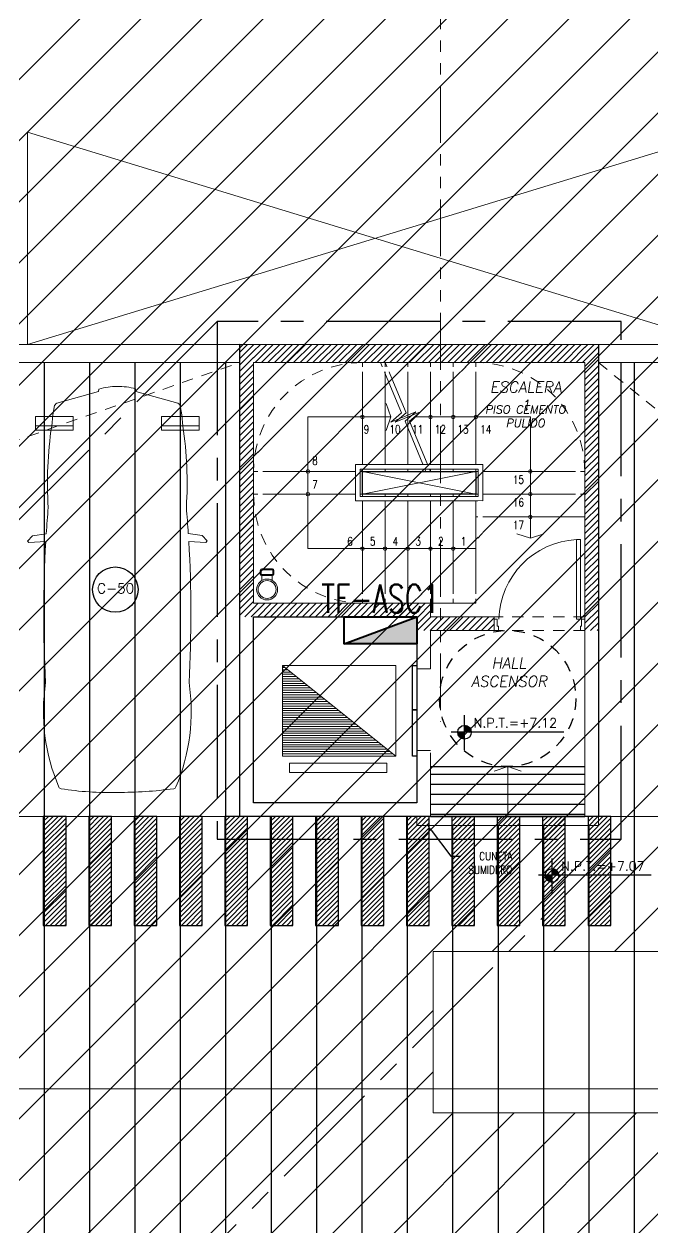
# Model space of a CAD drawing. Header units: millimetres. Extents: x 226317 to 226469, y 8188100 to 8188260.
# Drawn here: x 226437.62 to 226444.54, y 8188118.38 to 8188131.64 of the extents above; entities that cross this region are included whole.
import ezdxf
from ezdxf import colors
from ezdxf.entities.mleader import LeaderData, LeaderLine
from ezdxf.enums import TextEntityAlignment as Align
from ezdxf.math import Vec2, Vec3

# ---------------------------------------------------------------- set-up
doc = ezdxf.new("R2010")
doc.units = ezdxf.units.MM
doc.set_wipeout_variables(frame=1)
for name, pattern in [('CENTER', [2, 1.25, -0.25, 0.25, -0.25]), ('HIDDEN2', [0.1875, 0.125, -0.0625]), ('PHANTOM', [2.5, 1.25, -0.25, 0.25, -0.25, 0.25, -0.25]), ('PHANTOM2', [1.25, 0.625, -0.125, 0.125, -0.125, 0.125, -0.125])]:
    doc.linetypes.add(name, pattern=pattern)
for name, color, linetype in [('A-BARANDAS', 8, 'Continuous'), ('A-COTAS INT', 8, 'Continuous'), ('A-EJES', 8, 'PHANTOM'), ('A-EQUIPAMIENTO', 8, 'Continuous'), ('A-HATCH', 8, 'Continuous'), ('A-LINEAS', 8, 'Continuous'), ('A-MOBILIARIO', 8, 'Continuous'), ('A-MURO BAJO', 8, 'Continuous'), ('A-NIVELES-NPT', 8, 'Continuous'), ('A-NUMERO ESTAC', 8, 'Continuous'), ('A-PROYECCIONES', 8, 'HIDDEN2'), ('A-PUERTAS', 8, 'Continuous'), ('A-TEXTO-ACABADO PISO', 8, 'Continuous'), ('A-TEXTO-AMBIENTES', 8, 'Continuous'), ('A-TEXTO-INDICACIONES', 8, 'Continuous'), ('A_50_CortesElev', 8, 'CENTER'), ('CIRCULACION PEATONAL', 8, 'Continuous'), ('DLP_MURO BAJO', 8, 'Continuous'), ('MURO CF 120', 8, 'Continuous')]:
    doc.layers.add(name, color=color, linetype=linetype)
doc.layers.add('A-ETAPAS', color=8, linetype='Continuous', lineweight=35, plot=False)
for name, color, linetype, lineweight in [('A-MUROS', 8, 'Continuous', 30), ('MQ.TABLERO', 86, 'Continuous', 40), ('MQ.TEXTO GENERAL', 8, 'Continuous', 40)]:
    doc.layers.add(name, color=color, linetype=linetype, lineweight=lineweight)
doc.layers.add('A-ÁREA COMÚN', color=8, linetype='Continuous', plot=False)
doc.styles.add('MQTEXTO', font='romans.shx')
doc.styles.add('R80', font='romans.shx', dxfattribs={"width": 0.8, "oblique": 15, "height": 0.1})
doc.styles.add('ROMANS', font='ROMANS.shx', dxfattribs={"oblique": 10})
doc.styles.add('TXT_COTAS', font='romans.shx', dxfattribs={"width": 0.8})
pattern_1 = [(45, (-226438.3486310827, -8188243.061885514), (-0.03535533905932738, 0.03535533905932738), [])]
pattern_2 = [(0, (0, 0), (0, 6.985), [5.08, -1.905]), (90, (0, 0), (-6.985, 4.277078946022131e-16), [5.08, -1.905])]

# ---------------------------------------------------------------- blocks, each defined once
blk = doc.blocks.new('MCF')
at = {"layer": 'MURO CF 120', "lineweight": 0}
h = blk.add_hatch(dxfattribs=at)
h.set_pattern_fill('_USER', color=8, scale=0.05, angle=45, style=0, pattern_type=0)
h.set_pattern_definition(pattern_1)
h.paths.add_polyline_path([(4.285539034754038e-06, -77.95003601908684), (-0.1500014954362996, -77.95003601815552), (-0.1500014954362996, -74.95004799123853), (4.285539034754038e-06, -74.95004799216986)])
h = blk.add_hatch(dxfattribs=at)
h.set_pattern_fill('_USER', color=8, scale=0.05, angle=45, style=0, pattern_type=0)
h.set_pattern_definition(pattern_1)
h.paths.add_polyline_path([(8.8853994384408e-08, -74.95004102028906), (3.649991068756208, -74.95004798937589), (3.649991068756208, -75.15004835184664), (9.065843187272549e-08, -75.15004148241132)])
h = blk.add_hatch(dxfattribs=at)
h.set_pattern_fill('_USER', color=8, scale=0.05, angle=45, style=0, pattern_type=0)
h.set_pattern_definition(pattern_1)
h.paths.add_polyline_path([(3.649995913205203, -78.10010559856892), (3.800001452502329, -78.10010568331927), (3.800001452502329, -74.95004796329886), (3.649995913205203, -74.9500478785485)])
h = blk.add_hatch(dxfattribs=at)
h.set_pattern_fill('_USER', color=8, scale=0.05, angle=45, style=0, pattern_type=0)
h.set_pattern_definition(pattern_1)
h.paths.add_polyline_path([(4.258326953276992e-06, -77.80004148278385), (1.949984237900935, -77.80005772039294), (1.950000679527875, -77.9501473158598), (-8.965434972196817e-06, -77.95003601815552)])
h = blk.add_hatch(dxfattribs=at)
h.set_pattern_fill('_USER', color=8, scale=0.05, angle=45, style=0, pattern_type=0)
h.set_pattern_definition(pattern_1)
h.paths.add_polyline_path([(2.649991011945531, -77.95009840093553), (1.799991030566161, -77.95008623600006), (1.799991030566161, -78.10004831571132), (2.649991011945531, -78.10006048064679)])
blk = doc.blocks.new('EJES 1P')
at = {"layer": 'A-EJES', "color": 8, "linetype": 'PHANTOM2', "lineweight": 0}
blk.add_lwpolyline([(95.13433610188076, 5.345405283384025), (95.13433504031855, -4.158028029836714)], dxfattribs=at)
blk = doc.blocks.new('EJE')
at = {"linetype": 'Continuous'}
blk.add_circle((-4.656613e-10, -3.7252903e-09), 0.5, dxfattribs=at)
at = {"layer": 'A-TEXTO-INDICACIONES', "style": 'ROMANS'}
blk.add_attdef('EJE', text='', height=0.22, rotation=1.067217058e-07, dxfattribs=at).set_placement((0.0068061400004788, 0.02766973558132052), align=Align.MIDDLE_CENTER)
blk = doc.blocks.new('numeración')
at = {"layer": 'A-NUMERO ESTAC', "color": 8, "lineweight": 0, "xscale": 0.5, "yscale": 0.5, "zscale": 0.5}
blk.add_blockref('EJE', (-26.45762033291976, -87.2014532610774, -7.193429352441894e-06), dxfattribs=at).add_auto_attribs({'EJE': 'C-50'})
blk = doc.blocks.new('A$C5E423DB2')
at = {"layer": 'A-PUERTAS', "color": 8, "lineweight": 0}
for p, q in [((0.0380998527398333, 0.0999998934566975), (0.0380998511100188, 0.7999998889863491)), ((0.0380998511100188, 0.7999998889863491), (0.0730998511426151, 0.7999998852610588)), ((0.0730998511426151, 0.7999998852610588), (0.0730998527724296, 0.0999998934566975)), ((0.0380998527398333, 0.0999998934566975), (0.0730998527724296, 0.0999998934566975))]:
    blk.add_line(p, q, dxfattribs=at)
at = {"layer": 'A-PUERTAS', "color": 8, "linetype": 'Continuous', "lineweight": 0}
for p, q in [((-1.472653821e-07, -1.11758709e-07), (-1.472653821e-07, 0.0999998897314072)), ((-1.472653821e-07, 0.0999998897314072), (0.0280998527305201, 0.0999998934566975)), ((0.0280998527305201, 0.0380998887121678), (0.0280998527305201, 0.0999998934566975)), ((0.0380998527398333, 0.0380998887121678), (0.0280998527305201, 0.0380998887121678)), ((0.0380998527398333, -1.11758709e-07), (0.0380998527398333, 0.0380998887121678)), ((0.7618998530087993, -1.11758709e-07), (0.7618998530087993, 0.0380998887121678)), ((0.7618998530087993, 0.0380998887121678), (0.7718998530181125, 0.0380998887121678)), ((0.7999998530140147, 0.0999998897314072), (0.7718998530181125, 0.0999998934566975)), ((0.7718998530181125, 0.0380998887121678), (0.7718998530181125, 0.0999998934566975)), ((0.7999998528975995, -1.11758709e-07), (0.7999998528975995, 0.0999998897314072)), ((-1.472653821e-07, -1.11758709e-07), (0.0380998527398333, -1.11758709e-07)), ((0.7999998530140147, -1.11758709e-07), (0.7618998530087993, -1.11758709e-07))]:
    blk.add_line(p, q, dxfattribs=at)
blk.add_arc((0.0365533265285194, 0.0793452113866806), 0.7215807719765989, 1.640270668491661, 87.09684895294437, dxfattribs=at)
blk = doc.blocks.new('ASCENSOR_01')
at = {"lineweight": 0}
h = blk.add_hatch(dxfattribs=at)
h.set_pattern_fill('_U', color=8, scale=0.025, angle=450.000000097007, style=0, pattern_type=0)
h.set_pattern_definition([(90.00000009700705, (1.212411015381803, -1.471489668e-07), (-0.025, -4.23273e-11), [])])
h.paths.add_polyline_path([(1.10621169477753, 1.275000181271637), (0.1062078738146853, 0.02500373723696226), (1.106207881924781, 0.02500035932226053)])
at = {"color": 8, "lineweight": 0}
blk.add_line((1.10621169477753, 1.275000181271637, -0.0697055496954468), (0.1062078738141421, 0.02500355942489862, -0.0348527748477234), dxfattribs=at)
for points in [[(0.1062078738141421, 0.02500355942489862), (0.1062116924549816, 1.275003556159657), (1.10621169477753, 1.275000181271637), (1.106207871480077, 0.02500017801807486)], [(1.184226966016635, 0.1030777774238625), (1.184230232528707, 1.174614068343246), (1.284540124154945, 1.174613760075474), (1.284536852054938, 0.1030774747440257)]]:
    blk.add_lwpolyline(points, close=True, dxfattribs=at)
blk = doc.blocks.new('*U88')
at = {"color": 8, "lineweight": 0}
for p, q in [((587.0592686016532, -119.1568974256526), (587.0592686016532, -119.2302335689604)), ((587.2192686016532, -119.1568974256526), (587.2192686016532, -119.2302335689604))]:
    blk.add_line(p, q, dxfattribs=at)
for points in [[(587.2454964834011, -119.2542335689604), (587.2454964834011, -119.3129994779129, -0.4142135623730174), (587.2214964834011, -119.3369994779128), (587.0570407199053, -119.3369994779128, -0.4142135623730174), (587.0330407199053, -119.3129994779129), (587.0330407199053, -119.2542335689604, -0.4142135623730174), (587.0570407199053, -119.2302335689604), (587.2214964834011, -119.2302335689604, -0.4142135623730174)], [(587.229496483401, -119.2542335689604), (587.229496483401, -119.3129994779129, -0.414213562373095), (587.2214964834011, -119.3209994779128), (587.0570407199053, -119.3209994779128, -0.414213562373095), (587.0490407199053, -119.3129994779129), (587.0490407199053, -119.2542335689604, -0.414213562373095), (587.0570407199053, -119.2462335689603), (587.2214964834011, -119.2462335689603, -0.414213562373095)]]:
    blk.add_lwpolyline(points, format="xyb", close=True, dxfattribs=at)
for radius in [0.1640776609479181, 0.140077660947918]:
    blk.add_circle((587.1392686016532, -119.0136442273562), radius, dxfattribs=at)
blk = doc.blocks.new('*U24')
at = {"layer": 'CIRCULACION PEATONAL'}
h = blk.add_hatch(dxfattribs=at)
h.set_pattern_fill('ANSI31', color=256, scale=0.3)
h.set_pattern_definition([(45, (-1.24963215764578, 0), (-0.02651650429449553, 0.02651650429449553), [])])
h.paths.add_polyline_path([(-0.9526332741646426, 0.2275326177477837), (-1.202633274106435, 0.2275326177477837), (-1.202633274106435, -0.9724673796445131), (-0.9526332741646426, -0.9724673796445131)])
h = blk.add_hatch(dxfattribs=at)
h.set_pattern_fill('ANSI31', color=256, scale=0.3)
h.set_pattern_definition([(45, (-0.7496321576457801, 0), (-0.02651650429449553, 0.02651650429449553), [])])
h.paths.add_polyline_path([(-0.4526332741646426, 0.2275326177477837), (-0.702633274106435, 0.2275326177477837), (-0.702633274106435, -0.9724673796445131), (-0.4526332741646426, -0.9724673796445131)])
h = blk.add_hatch(dxfattribs=at)
h.set_pattern_fill('ANSI31', color=256, scale=0.3)
h.set_pattern_definition([(45, (-0.2496321576457801, 0), (-0.02651650429449553, 0.02651650429449553), [])])
h.paths.add_polyline_path([(0.04736672583535739, 0.2275326177477837), (-0.2026332741064349, 0.2275326177477837), (-0.2026332741064349, -0.9724673796445131), (0.04736672583535739, -0.9724673796445131)])
h = blk.add_hatch(dxfattribs=at)
h.set_pattern_fill('ANSI31', color=256, scale=0.3)
h.set_pattern_definition([(45, (0.2503678423542199, 0), (-0.02651650429449553, 0.02651650429449553), [])])
h.paths.add_polyline_path([(0.5473667258353574, 0.2275326177477837), (0.2973667258935651, 0.2275326177477837), (0.2973667258935651, -0.9724673796445131), (0.5473667258353574, -0.9724673796445131)])
h = blk.add_hatch(dxfattribs=at)
h.set_pattern_fill('ANSI31', color=256, scale=0.3)
h.set_pattern_definition([(45, (0.7503678423542199, 0), (-0.02651650429449553, 0.02651650429449553), [])])
h.paths.add_polyline_path([(1.047366725835357, 0.2275326177477837), (0.797366725893565, 0.2275326177477837), (0.797366725893565, -0.9724673796445131), (1.047366725835357, -0.9724673796445131)])
h = blk.add_hatch(dxfattribs=at)
h.set_pattern_fill('ANSI31', color=256, scale=0.3)
h.set_pattern_definition([(45, (1.25036784235422, 0), (-0.02651650429449553, 0.02651650429449553), [])])
h.paths.add_polyline_path([(1.547366725835357, 0.2275326177477837), (1.297366725893565, 0.2275326177477837), (1.297366725893565, -0.9724673796445131), (1.547366725835357, -0.9724673796445131)])
h = blk.add_hatch(dxfattribs=at)
h.set_pattern_fill('ANSI31', color=256, scale=0.3)
h.set_pattern_definition([(45, (1.75036784235422, 0), (-0.02651650429449553, 0.02651650429449553), [])])
h.paths.add_polyline_path([(2.047366725835357, 0.2275326177477837), (1.797366725893565, 0.2275326177477837), (1.797366725893565, -0.9724673796445131), (2.047366725835357, -0.9724673796445131)])
h = blk.add_hatch(dxfattribs=at)
h.set_pattern_fill('ANSI31', color=256, scale=0.3)
h.set_pattern_definition([(45, (2.25036784235422, 0), (-0.02651650429449553, 0.02651650429449553), [])])
h.paths.add_polyline_path([(2.547366725835357, 0.2275326177477837), (2.297366725893565, 0.2275326177477837), (2.297366725893565, -0.9724673796445131), (2.547366725835357, -0.9724673796445131)])
h = blk.add_hatch(dxfattribs=at)
h.set_pattern_fill('ANSI31', color=256, scale=0.3)
h.set_pattern_definition([(45, (2.75036784235422, 0), (-0.02651650429449553, 0.02651650429449553), [])])
h.paths.add_polyline_path([(3.047366725835357, 0.2275326177477837), (2.797366725893565, 0.2275326177477837), (2.797366725893565, -0.9724673796445131), (3.047366725835357, -0.9724673796445131)])
h = blk.add_hatch(dxfattribs=at)
h.set_pattern_fill('ANSI31', color=256, scale=0.3)
h.set_pattern_definition([(45, (3.25036784235422, 0), (-0.02651650429449553, 0.02651650429449553), [])])
h.paths.add_polyline_path([(3.547366725835357, 0.2275326177477837), (3.297366725893565, 0.2275326177477837), (3.297366725893565, -0.9724673796445131), (3.547366725835357, -0.9724673796445131)])
h = blk.add_hatch(dxfattribs=at)
h.set_pattern_fill('ANSI31', color=256, scale=0.3)
h.set_pattern_definition([(45, (3.75036784235422, 0), (-0.02651650429449553, 0.02651650429449553), [])])
h.paths.add_polyline_path([(4.047366725835357, 0.2275326177477837), (3.797366725893565, 0.2275326177477837), (3.797366725893565, -0.9724673796445131), (4.047366725835357, -0.9724673796445131)])
h = blk.add_hatch(dxfattribs=at)
h.set_pattern_fill('ANSI31', color=256, scale=0.3)
h.set_pattern_definition([(45, (4.25036784235422, 0), (-0.02651650429449553, 0.02651650429449553), [])])
h.paths.add_polyline_path([(4.547366725835357, 0.2275326177477837), (4.297366725893565, 0.2275326177477837), (4.297366725893565, -0.9724673796445131), (4.547366725835357, -0.9724673796445131)])
h = blk.add_hatch(dxfattribs=at)
h.set_pattern_fill('ANSI31', color=256, scale=0.3)
h.set_pattern_definition([(45, (4.75036784235422, 0), (-0.02651650429449553, 0.02651650429449553), [])])
h.paths.add_polyline_path([(5.047366725835357, 0.2275326177477837), (4.797366725893565, 0.2275326177477837), (4.797366725893565, -0.9724673796445131), (5.047366725835357, -0.9724673796445131)])
for points in [[(-1.202633274106435, -0.9724673796445131), (-0.9526332741646426, -0.9724673796445131), (-0.9526332741646426, 0.2275326177477837), (-1.202633274106435, 0.2275326177477837)], [(-0.702633274106435, -0.9724673796445131), (-0.4526332741646426, -0.9724673796445131), (-0.4526332741646426, 0.2275326177477837), (-0.702633274106435, 0.2275326177477837)], [(-0.2026332741064349, -0.9724673796445131), (0.04736672583535739, -0.9724673796445131), (0.04736672583535739, 0.2275326177477837), (-0.2026332741064349, 0.2275326177477837)], [(0.2973667258935651, -0.9724673796445131), (0.5473667258353574, -0.9724673796445131), (0.5473667258353574, 0.2275326177477837), (0.2973667258935651, 0.2275326177477837)], [(0.797366725893565, -0.9724673796445131), (1.047366725835357, -0.9724673796445131), (1.047366725835357, 0.2275326177477837), (0.797366725893565, 0.2275326177477837)], [(1.297366725893565, -0.9724673796445131), (1.547366725835357, -0.9724673796445131), (1.547366725835357, 0.2275326177477837), (1.297366725893565, 0.2275326177477837)], [(1.797366725893565, -0.9724673796445131), (2.047366725835357, -0.9724673796445131), (2.047366725835357, 0.2275326177477837), (1.797366725893565, 0.2275326177477837)], [(2.297366725893565, -0.9724673796445131), (2.547366725835357, -0.9724673796445131), (2.547366725835357, 0.2275326177477837), (2.297366725893565, 0.2275326177477837)], [(2.797366725893565, -0.9724673796445131), (3.047366725835357, -0.9724673796445131), (3.047366725835357, 0.2275326177477837), (2.797366725893565, 0.2275326177477837)], [(3.297366725893565, -0.9724673796445131), (3.547366725835357, -0.9724673796445131), (3.547366725835357, 0.2275326177477837), (3.297366725893565, 0.2275326177477837)], [(3.797366725893565, -0.9724673796445131), (4.047366725835357, -0.9724673796445131), (4.047366725835357, 0.2275326177477837), (3.797366725893565, 0.2275326177477837)], [(4.297366725893565, -0.9724673796445131), (4.547366725835357, -0.9724673796445131), (4.547366725835357, 0.2275326177477837), (4.297366725893565, 0.2275326177477837)], [(4.797366725893565, -0.9724673796445131), (5.047366725835357, -0.9724673796445131), (5.047366725835357, 0.2275326177477837), (4.797366725893565, 0.2275326177477837)]]:
    blk.add_lwpolyline(points, close=True, dxfattribs=at)
blk = doc.blocks.new('*U69')
at = {"color": 8, "lineweight": 0, "ltscale": 0.5}
for p, q in [((0.4500075178955525, 4.301899374723462), (0.8625716074755259, 4.301899372860816)), ((2.250007517883911, 4.301899374723462), (1.837443428303936, 4.301899374723462))]:
    blk.add_line(p, q, dxfattribs=at)
for points in [[(0, 0), (2.700015035978187, 0), (2.700015035978187, 5), (0, 5)], [(0.4500075178955525, 4.405005575418499), (0.4500075178955525, 4.25500557504597), (0.8625716074755259, 4.25500557504597), (0.8625716074755259, 4.405005573555852)], [(1.837443428303936, 4.405005575418499), (1.837443428303936, 4.25500557504597), (2.250007517883911, 4.25500557504597), (2.250007517883911, 4.405005575418499)]]:
    blk.add_lwpolyline(points, close=True, dxfattribs=at)
blk.add_lwpolyline([(2.137536362934889, 3.028522202071265), (2.324833849518451, 3.017961387783316), (2.338684751027155, 3.033225936144618), (2.285589628809953, 3.092103478759553), (2.132246423366854, 3.114782713422947, 0.005253419644038889), (2.110617680158743, 3.403024230234966, 0.05323468880448375), (2.072888807001413, 4.298445265069629), (2.059968377071323, 4.423920004889395), (2.040717205688248, 4.525403541773585), (2.0362397061177, 4.534997764310868, 0.2186562557100147), (2.017145367179888, 4.551199094653156), (1.555791819425191, 4.68041331440213), (1.552107862195163, 4.707649311509477, 0.09155394760763061), (1.350007517989057, 4.734330136008744, 0.09162043732155131), (1.147907173800173, 4.708804217427994), (1.144223216354271, 4.681568217724587), (0.6828696686049689, 4.552353999814748, 0.2186562552153479), (0.663775329667966, 4.536152669489409), (0.6592978300912149, 4.526558446958687), (0.6400466587663471, 4.4250749100745), (0.6271262286890105, 4.299600172615821, 0.05323468880111815), (0.5893973556937366, 3.404179129908862, 0.005253420110187526), (0.5677686116694316, 3.115937606692341), (0.4144254069695092, 3.093258382082013), (0.3613302848105162, 3.034380841329721), (0.3751811862028047, 3.01911629296842), (0.5624786728938274, 3.029677107255861, 0.02826491459471849), (0.5600041833017935, 1.475695204805616, 0.1399238157925407), (0.7046202143798146, 0.324876973164095, 0.2721479777528903), (0.728509268387633, 0.3060667694362756, 0.035352843949907), (1.350007517989364, 0.2656698639912349, 0.0456386399384704), (1.969195956481385, 0.3049118635303407, 0.2721479761988349), (1.993085011156807, 0.3237220675503025, 0.1398888083936435), (2.140010853132944, 1.474540296761161, 0.02826491464424222)], format="xyb", close=True, dxfattribs=at)
blk = doc.blocks.new('SIM NIVEL PLANTA')
at = {"linetype": 'Continuous'}
h = blk.add_hatch(dxfattribs=at)
h.set_pattern_fill('_USER', color=256, scale=0.0999963382923852, angle=45, style=0, pattern_type=0)
h.set_pattern_definition([(45, (35396.10580914898, 26516.48920438578), (-0.0707080889003696, 0.0707080889003696), [])])
h.paths.add_polyline_path([(-17.03192196782002, 1e-16), (-15.53208676343602, 1e-16, 0.4092090227661144), (-17.03192196782002, 1.474380134766136)])
h.paths.add_polyline_path([(-18.53175717220401, -1e-16, 0.4192358746569979), (-17.03192196782002, -1.525729753993459), (-17.03192196782002, 0)])
for p, q in [((-17.03192196782002, -3.974827738415029), (-17.03192196782002, 3.71603278895526)), ((4.8125218776986, 0), (-20, 0))]:
    blk.add_line(p, q)
blk.add_circle((-17.03192196782002, -0.0256748096136619), 1.500054944379798, dxfattribs=at)
at = {"style": 'R80'}
blk.add_attdef('N.P.T.+0.00', text='', height=2.029999999999998, dxfattribs=at).set_placement((-5.827213661814135, 2.014999999999999), align=Align.MIDDLE_CENTER)
blk = doc.blocks.new('TABLERO ESTACIONAMIENTO')
h = blk.add_hatch()
h.set_pattern_fill('ANGLE', color=1)
h.set_pattern_definition(pattern_2)
h.paths.add_polyline_path([(0.3999999999068677, 2.775557561562891e-17), (-0.3999999999068677, -0.2999999998137355), (0.3999999999068677, -0.2999999998137355)])
h = blk.add_hatch()
h.set_pattern_fill('ANGLE', color=1)
h.set_pattern_definition(pattern_2)
h.paths.add_polyline_path([(0.3999999999068677, 0), (-0.3999999999068679, -0.2999999998137355), (0.3999999999068677, -0.2999999998137355)])
at = {"layer": 'MQ.TABLERO'}
h = blk.add_hatch(dxfattribs=at)
h.set_pattern_fill('ANGLE', color=256)
h.set_pattern_definition([(0, (-226444.5740385908, -8188206.985851725), (0, 6.985), [5.08, -1.905]), (90, (-226444.5740385908, -8188206.985851725), (-6.985, 4.277078946022131e-16), [5.08, -1.905])])
h.paths.add_polyline_path([(0.3999999999068677, -0.2999999998137355), (0.3999999999068677, 0), (-0.3999999999068677, -0.2999999998137355)])
h = blk.add_hatch(color=8, dxfattribs=at)
h.dxf.hatch_style = 1
h.paths.add_polyline_path([(0.3999999999068677, -2.775557561562891e-17), (-0.3999999999068677, -0.2999999998137355), (0.3999999999068677, -0.2999999998137355)])
at = {"layer": 'MQ.TABLERO', "color": 8}
blk.add_lwpolyline([(-0.3999999999068677, -0.2999999998137355), (-0.3999999999068677, 0), (0.3999999999068677, 0), (0.3999999999068677, -0.2999999998137355), (-0.3999999999068677, -0.2999999998137355), (0.3999999999068677, 0)], dxfattribs=at)
blk = doc.blocks.new('TABLEROS UBICACION')
at = {"layer": 'MQ.TABLERO', "color": 8}
blk.add_blockref('TABLERO ESTACIONAMIENTO', (-2.250001511885785, -82.80000362545252), dxfattribs=at)
at = {"layer": 'MQ.TEXTO GENERAL', "color": 8, "style": 'MQTEXTO', "width": 0.7}
blk.add_text('TF-ASC1', height=0.3125000000002842, rotation=359.9999999999948, dxfattribs=at).set_placement((-2.250001511885785, -82.60094136651605), align=Align.MIDDLE_CENTER)
blk = doc.blocks.new('TEXTOSSS')
at = {"layer": 'A-NIVELES-NPT', "xscale": 0.05, "yscale": 0.05, "zscale": 0.05}
for p, values in [((-24.49052374012535, -77.57036320026964), {'N.P.T.+0.00': 'N.P.T.=+7.12'}), ((-23.52667387077236, -79.14789255242795), {'N.P.T.+0.00': 'N.P.T.=+7.07'})]:
    blk.add_blockref('SIM NIVEL PLANTA', p, dxfattribs=at).add_auto_attribs(values)
at = {"layer": 'A-TEXTO-ACABADO PISO', "color": 8, "lineweight": 0, "insert": (-24.6722232872271, -73.97167732194066, 1.093768654425453e-06), "char_height": 0.09, "attachment_point": 2, "style": 'ROMANS'}
blk.add_mtext_dynamic_manual_height_columns('PISO CEMENTO PULIDO', width=1.155930924825952, gutter_width=12.5, heights=[0], dxfattribs=at)
at = {"layer": 'A-TEXTO-AMBIENTES', "color": 8, "lineweight": 0, "char_height": 0.12, "attachment_point": 5, "style": 'ROMANS'}
for s, insert, width in [('ESCALERA 1', (-24.6672927835607, -73.87067888025194), 0.8683553517320113), ('HALL \\PASCENSOR', (-24.852420438634, -76.91075009480119), 2.556211270681947)]:
    blk.add_mtext(s, dxfattribs=dict(at, insert=insert, width=width))
at = {"layer": 'A-TEXTO-INDICACIONES', "color": 8, "lineweight": 0, "style": 'ROMANS', "width": 0.8}
for s, p in [('9', (-26.39118222345132, -74.28092990908772)), ('10', (-26.04689714082633, -74.28092991746962)), ('11', (-25.79689714079723, -74.28092992212623)), ('12', (-25.54689714079723, -74.28092992864549)), ('13', (-25.29689714079723, -74.28092948440462)), ('14', (-25.04689714082633, -74.28092994075269)), ('8', (-26.95857291601715, -74.62623831722885)), ('15', (-24.68714592506876, -74.8347601192072)), ('7', (-26.95857291601715, -74.88807947468013)), ('16', (-24.68714651366463, -75.08484634477645)), ('17', (-24.68714768480277, -75.3350187977776)), ('6', (-26.57281590052298, -75.51470426376909)), ('5', (-26.32281590046478, -75.51470426935703)), ('4', (-26.07281590040657, -75.51470427587628)), ('3', (-25.82281590046478, -75.51470428146422)), ('2', (-25.57281590043567, -75.51470428705215)), ('1', (-25.32281590052298, -75.51470429357141))]:
    blk.add_text(s, height=0.09, dxfattribs=at).set_placement(p, align=Align.RIGHT)
at = {"layer": 'A-TEXTO-INDICACIONES', "color": 8, "lineweight": 0}
ml = blk.add_multileader_mtext('Standard', dxfattribs=at)
ml.set_content('CUNETA SUMIDERO', color=8, style='TXT_COTAS')
ml.set_leader_properties(color=7)
ml.build(insert=Vec2(0, 0))
ml.multileader.update_dxf_attribs({"dogleg_length": 0.1104934798556762, "arrow_head_size": 0.07})
ctx = ml.context
ctx.base_point, ctx.char_height, ctx.arrow_head_size, ctx.landing_gap_size, ctx.plane_origin = Vec3(-25.38371032918189, -78.93741198908538), 0.09, 0.07, 0.05, Vec3(-25.00292821633047, -79.69209998473525)
ctx.text_align_type = 2
notes = []
notes.append((ctx, [(0, (1, 1, 0), (-25.49420380903757, -78.93741198908538), (1, 0), 0.1104934798556762, [(0, [(-25.75363948210725, -78.59581242129207)], 0, [])])]))
ctx.mtext.insert, ctx.mtext.width, ctx.mtext.alignment, ctx.mtext.flow_direction = Vec3(-24.81599604347139, -78.89241198915988), 0.61428239903762, 3, 5
for ctx, leaders in notes:
    for number, flags, end, landing, length, lines in leaders:
        leader = LeaderData()
        leader.index, (leader.has_last_leader_line, leader.has_dogleg_vector, leader.attachment_direction) = number, flags
        leader.last_leader_point, leader.dogleg_vector, leader.dogleg_length = Vec3(end), Vec3(landing), length
        for number, points, colour, breaks in lines:
            line = LeaderLine()
            line.index, line.vertices, line.color, line.breaks = number, Vec3.list(points), colors.encode_raw_color(colour), breaks
            leader.lines.append(line)
        ctx.leaders.append(leader)
blk = doc.blocks.new('arq. estac.')
at = {"layer": 'A-HATCH'}
h = blk.add_hatch(dxfattribs=at)
h.set_pattern_fill('_USER', color=256, scale=0.5, angle=90, pattern_type=0)
h.set_pattern_definition([(90, (226730.8391256703, 8188124.606611507), (-0.5, 3.061616997868383e-17), [])])
edge = h.paths.add_edge_path()
edge.add_line((226759.1291257857, 8188121.553951319), (226759.1291268216, 8188116.553950309))
edge.add_line((226759.1291268216, 8188116.553950309), (226730.9391257135, 8188116.553895969))
edge.add_line((226730.9391257135, 8188116.553895969), (226730.9391255107, 8188132.553895733))
edge.add_line((226730.9391255107, 8188132.553895733), (226735.4141257847, 8188132.553952248))
edge.add_line((226735.4141257847, 8188132.553952248), (226735.4141257754, 8188127.553951629))
edge.add_line((226735.4141257754, 8188127.553951629), (226737.3641257792, 8188127.553951627))
edge.add_line((226737.3641257792, 8188127.553951627), (226737.3641257792, 8188127.453948984))
edge.add_line((226737.3641257792, 8188127.453948984), (226739.3641371678, 8188127.453948984))
edge.add_line((226739.3641371678, 8188127.453948984), (226739.3641271883, 8188132.553951628))
edge.add_line((226739.3641271883, 8188132.553951628), (226742.487601924, 8188132.55395172))
edge.add_arc((226750.7997946116, 8188127.554206457), 9.699999998345447, 148.9732869876377, 180.0015052051392)
edge.add_line((226741.0997946164, 8188127.55395163), (226747.4997941212, 8188127.554145038))
edge.add_arc((226750.7997941205, 8188127.554206462), 3.299999999890614, 53.31649059619377, 180.00106645707, ccw=False)
edge.add_line((226752.7711955053, 8188130.200633597), (226752.7712435313, 8188127.55424591))
edge.add_line((226752.7712435313, 8188127.55424591), (226760.3002236614, 8188127.554382544))
edge.add_line((226760.3002236614, 8188127.554382544), (226760.0194089745, 8188121.55395177))
edge.add_line((226760.0194089745, 8188121.55395177), (226759.1291257857, 8188121.553951319))
h.paths.add_polyline_path([(226759.0291268216, 8188116.553950303), (226758.7291268218, 8188116.553950274), (226758.7291268418, 8188127.554276555), (226759.0291268127, 8188127.554276554)], flags=16)
h = blk.add_hatch(dxfattribs=at)
h.set_pattern_fill('_USER', color=256, scale=0.11, pattern_type=0)
h.set_pattern_definition([(0, (226739.2141362739, 8188127.553895607), (0, 0.11), [])])
h.paths.add_polyline_path([(226739.2141362773, 8188128.103895733), (226737.5141269271, 8188128.103803637), (226737.514125784, 8188127.553895554), (226739.2141362739, 8188127.553895607)])
at = {"color": 8, "lineweight": 0}
for p, q in [((226739.3641369721, 8188127.553895612), (226741.0997946163, 8188127.553895557)), ((226758.7291268077, 8188124.554279176), (226730.9391256121, 8188124.553761647))]:
    blk.add_line(p, q, dxfattribs=at)
at = {"layer": 'A-EQUIPAMIENTO', "color": 4}
for points in [[(226737.3141258241, 8188129.218420838), (226737.3641257969, 8188129.218420838), (226737.3641257969, 8188128.728891871), (226737.3141258241, 8188128.728891871)], [(226737.314125811, 8188128.728891872), (226737.364125795, 8188128.728891872), (226737.364125795, 8188128.218420837), (226737.314125811, 8188128.218420837)]]:
    blk.add_lwpolyline(points, close=True, dxfattribs=at)
at = {"layer": 'A-HATCH'}
for p, q in [((226737.5141269271, 8188128.103803637), (226739.2142174997, 8188128.103895738)), ((226737.514125784, 8188127.553895554), (226739.2141362739, 8188127.553895607))]:
    blk.add_line(p, q, dxfattribs=at)
at = {"layer": 'A-LINEAS', "color": 8, "linetype": 'Continuous', "lineweight": 0}
for p, q in [((226738.0141258533, 8188131.103895499), (226736.7641258592, 8188131.353900556)), ((226738.0141258592, 8188131.3538955), (226736.7641258533, 8188131.10389553))]:
    blk.add_line(p, q, dxfattribs=at)
at = {"layer": 'A-LINEAS', "color": 8, "lineweight": 0}
blk.add_line((226736.1641022034, 8188130.503894844, -1.056008545519731e-06), (226738.0141258388, 8188130.503895443, -1.056008545519731e-06), dxfattribs=at)
blk.add_lwpolyline([(226759.1291257857, 8188121.553951319), (226759.1291268216, 8188116.553950309), (226730.9391257135, 8188116.553895969), (226730.9391255107, 8188132.553895733), (226735.4141257847, 8188132.553952248), (226735.4141257754, 8188127.553951629), (226737.3641257792, 8188127.553951627), (226737.3641257792, 8188127.453948984), (226739.3641371678, 8188127.453948984), (226739.3641271883, 8188132.553951628), (226742.487601924, 8188132.55395172, 0.1362194348574824), (226741.0997946164, 8188127.55395163), (226747.4997941212, 8188127.554145038, -0.6169170630131948), (226752.7711955053, 8188130.200633597), (226752.7712435313, 8188127.55424591), (226760.3002236614, 8188127.554382544), (226760.0194089745, 8188121.55395177)], format="xyb", close=True, dxfattribs=at)
at = {"layer": 'A-LINEAS', "color": 8, "linetype": 'Continuous', "lineweight": 0}
for points in [[(226737.4641265432, 8188131.353895932), (226737.233356335, 8188131.907741678), (226737.3525869684, 8188132.011587928), (226737.0756647788, 8188131.896203109), (226737.1948946336, 8188132.000049302), (226736.964125888, 8188132.553891539)], [(226737.5141265432, 8188131.353895932), (226737.283356335, 8188131.907741678), (226737.4025869684, 8188132.011587928), (226737.1256647788, 8188131.896203109), (226737.2448946336, 8188132.000049302), (226737.0141258879, 8188132.553891539)], [(226738.6141087249, 8188130.617596614), (226738.6141469877, 8188131.953896138), (226737.3363479233, 8188131.953895735)], [(226738.3642215794, 8188128.103843624), (226738.3642407078, 8188127.560693863)]]:
    blk.add_lwpolyline(points, dxfattribs=at)
at = {"layer": 'A-LINEAS', "color": 8, "lineweight": 0}
for points in [[(226737.0246052012, 8188131.806493243), (226737.0754277729, 8188131.953895653), (226737.0246058909, 8188132.101298245)], [(226737.0754277543, 8188131.953895599), (226736.164159357, 8188131.953895342), (226736.1641022036, 8188130.503897679)], [(226738.4667151153, 8188130.668416154), (226738.6141175233, 8188130.617593581), (226738.7615201164, 8188130.668415465)], [(226738.2168279697, 8188128.053024084), (226738.3642303777, 8188128.103846657), (226738.5116329708, 8188128.053024773)]]:
    blk.add_lwpolyline(points, dxfattribs=at)
at = {"layer": 'A-LINEAS', "color": 8, "lineweight": 0, "elevation": -3.651269654735088e-10}
blk.add_lwpolyline([(226739.3641358445, 8188127.553891541), (226739.3641358445, 8188127.45389154), (226737.3641257792, 8188127.453900488), (226737.3641257792, 8188127.553900488)], close=True, dxfattribs=at)
at = {"layer": 'A-LINEAS', "color": 8, "linetype": 'Continuous', "lineweight": 0}
for centre in [(226736.7641258736, 8188131.95389598), (226737.5141258736, 8188131.953895963), (226737.7641258736, 8188131.953895954), (226738.0141258736, 8188131.95389595), (226736.1641357073, 8188131.353895542), (226738.6141252746, 8188131.353809258), (226736.164135701, 8188131.103895542), (226738.6141252686, 8188131.103809258), (226738.61412468, 8188130.853723031), (226736.7641263286, 8188130.503895455), (226737.0141263285, 8188130.50389545), (226737.2641263286, 8188130.503895443), (226737.5141263286, 8188130.503895438), (226737.7641263286, 8188130.50389543)]:
    blk.add_circle(centre, 0.0199999999999998, dxfattribs=at)
at = {"layer": 'A-MURO BAJO', "color": 8, "lineweight": 0}
for p, q in [((226733.0752870005, 8188135.089965275, -2.034892518580799e-06), (226733.0753112331, 8188132.753897524, -1.276820235403015e-06)), ((226733.075302218, 8188135.089965275, -5.126518730369793e-07), (226740.7253444231, 8188132.753895876, -1.755173521273995e-06)), ((226740.7253517096, 8188135.089966949, -5.126518730369793e-07), (226733.0753112331, 8188132.753897524, -1.276820235403015e-06)), ((226739.3641265723, 8188132.753895555), (226742.6112265644, 8188132.753895888)), ((226736.764125888, 8188132.553895529), (226736.7641258592, 8188131.353895529)), ((226737.0141258879, 8188132.553895525), (226737.0141258592, 8188131.353895525)), ((226737.264125888, 8188132.553895517), (226737.2641258593, 8188131.353895517)), ((226737.5141258879, 8188132.553895513), (226737.5141258592, 8188131.353895512)), ((226737.7641258879, 8188132.553895504), (226737.7641258592, 8188131.353895504)), ((226738.014125888, 8188132.5538955), (226738.0141258592, 8188131.353895499)), ((226739.3641271882, 8188132.553895555), (226742.4876018678, 8188132.553895554)), ((226736.7641509907, 8188131.353895529), (226735.5641258602, 8188131.353895559)), ((226738.0141258592, 8188131.353895499), (226736.7641258592, 8188131.353895529)), ((226736.7641509907, 8188131.353895529), (226736.7641258533, 8188131.10389553)), ((226739.2141258593, 8188131.35389547), (226738.014125855, 8188131.353895499)), ((226738.0141258592, 8188131.353895499), (226738.0141258533, 8188131.103895499)), ((226737.0141258532, 8188131.103895525), (226735.5641258541, 8188131.103895559)), ((226736.7641258532, 8188131.103895529), (226736.7641258245, 8188129.903895528)), ((226738.0141258533, 8188131.103895499), (226736.7641258533, 8188131.10389553)), ((226737.0141258532, 8188131.103895525), (226737.0141258245, 8188129.903895523)), ((226737.2641258533, 8188131.103895518), (226737.2641258245, 8188129.903895516)), ((226737.5141258532, 8188131.103895512), (226737.5141258245, 8188129.903895512)), ((226737.7641258533, 8188131.103895504), (226737.7641258245, 8188129.903895504)), ((226739.2141258533, 8188131.10389547), (226738.014125849, 8188131.103895498)), ((226738.0141258533, 8188131.103895499), (226738.0141258242, 8188129.903895499)), ((226739.2141252647, 8188130.853809242), (226738.0141252604, 8188130.853809271)), ((226738.0141258242, 8188129.903895499), (226737.5141258245, 8188129.90378991))]:
    blk.add_line(p, q, dxfattribs=at)
for points in [[(226720.2253488851, 8188132.753893563), (226730.4891256073, 8188132.753894565), (226730.4891256073, 8188133.203894565), (226731.0891256073, 8188133.203894565), (226731.0891256073, 8188132.753894795), (226735.4141257847, 8188132.753895024)], [(226720.2253489202, 8188132.55389471), (226735.4141257847, 8188132.553896175)]]:
    blk.add_lwpolyline(points, dxfattribs=at)
at = {"layer": 'A-MUROS', "color": 8, "lineweight": 0}
for p, q in [((226735.4141257847, 8188132.753895555), (226735.4141257847, 8188127.553895554)), ((226735.4141257847, 8188132.753895555), (226739.3641265723, 8188132.753895555)), ((226739.3641265723, 8188132.753895555), (226739.364136273, 8188127.553895612)), ((226735.5641258325, 8188129.753891869), (226735.5641257906, 8188127.703891872)), ((226735.5641258325, 8188129.753891869), (226737.3641258313, 8188129.753891833)), ((226737.3641258313, 8188129.753891833), (226737.364125809, 8188129.178891872)), ((226738.2141339478, 8188129.753857587), (226737.514133943, 8188129.753895508)), ((226738.2141258218, 8188129.603857587), (226738.2141258218, 8188129.753857587)), ((226738.2141258218, 8188129.603857587), (226737.5141258169, 8188129.603895509)), ((226737.5141258159, 8188129.603891829), (226737.5141258187, 8188129.178891867)), ((226737.364125809, 8188129.178891872), (226737.5141258177, 8188129.178891868)), ((226737.3641257894, 8188128.278891873), (226737.3641257792, 8188127.703891831)), ((226737.3641257987, 8188128.278891871), (226737.5141257768, 8188128.27889187)), ((226737.5141257811, 8188128.25389551), (226737.514125784, 8188127.553895554)), ((226735.5641257906, 8188127.703891872), (226737.3641257792, 8188127.703891831)), ((226737.514125784, 8188127.553895554), (226735.4141257754, 8188127.553895556)), ((226739.364136273, 8188127.553895612), (226739.2141362721, 8188127.553895617))]:
    blk.add_line(p, q, dxfattribs=at)
at = {"layer": 'A-PROYECCIONES', "color": 8, "lineweight": 0}
for p, q in [((226689.5291257859, 8188116.546937685), (226735.4141408724, 8188132.553896175)), ((226739.3641271882, 8188132.553895555), (226759.1291257176, 8188116.553895124)), ((226739.2141084108, 8188129.753838141), (226738.2141062967, 8188129.753857588)), ((226739.214126988, 8188129.603857573), (226738.2141250555, 8188129.603857587))]:
    blk.add_line(p, q, dxfattribs=at)
at = {"layer": 'A-PROYECCIONES'}
blk.add_circle((226738.3641310118, 8188128.853849685), 0.75, dxfattribs=at)
at = {"layer": 'A-ÁREA COMÚN', "transparency": 33554559}
blk.add_lwpolyline([(226739.3641369721, 8188127.553891541), (226735.4141257754, 8188127.554831798), (226735.4141257847, 8188132.754831797), (226739.3641277674, 8188132.753901944)], close=True, dxfattribs=at)
at = {"layer": 'A-ÁREA COMÚN'}
for points in [[(226736.7641521077, 8188131.103360124), (226736.7641521114, 8188131.353360124), (226738.0141269741, 8188131.353360126), (226738.014126975, 8188131.103360127)], [(226735.5641258581, 8188129.753891851), (226737.3641258057, 8188129.753891851), (226737.3641257587, 8188127.703891852), (226735.564125811, 8188127.703891852)]]:
    blk.add_lwpolyline(points, close=True, dxfattribs=at)
at = {"layer": 'A_50_CortesElev'}
for points in [[(226735.1641263843, 8188133.003895555), (226713.9509229485, 8188111.790692119)], [(226739.6151879016, 8188127.303899337), (226718.4019844658, 8188106.090695901)]]:
    blk.add_lwpolyline(points, dxfattribs=at)
blk.add_blockref('EJES 1P', (226642.4897912069, 8188132.75389568))
at = {"rotation": 180.0005141974605}
blk.add_blockref('*U24', (226738.2965017186, 8188126.581433092), dxfattribs=at)
at = {"layer": 'A-EQUIPAMIENTO', "rotation": 270.0001736286946}
blk.add_blockref('ASCENSOR_01', (226735.8579190419, 8188129.323945647), dxfattribs=at)
at = {"layer": 'A-ETAPAS'}
blk.add_blockref('numeración', (226760.4997950284, 8188217.254150522), dxfattribs=at)
at = {"layer": 'A-MOBILIARIO', "xscale": -1, "rotation": 359.9999992943568}
blk.add_blockref('*U69', (226735.4141408113, 8188127.553896175), dxfattribs=at)
at = {"layer": 'A-PUERTAS', "linetype": 'Continuous', "xscale": -1.250002642195022, "yscale": 1.250002642195022, "zscale": 1.250002642195022, "rotation": 359.9988857674264}
blk.add_blockref('A$C5E423DB2', (226739.2141360879, 8188129.603857573), dxfattribs=at)
at = {"layer": 'MURO CF 120'}
blk.add_blockref('MCF', (226735.5641272659, 8188207.703937035), dxfattribs=at)
at = {"color": 8, "lineweight": 0}
blk.add_wipeout([(226738.03912585985, 8188131.378895499), (226738.08912586104, 8188131.428895498), (226736.68912586104, 8188131.428895531), (226736.68912585147, 8188131.02889553), (226738.0891258515, 8188131.028895497), (226738.08912586106, 8188131.428895498), (226738.03912585985, 8188131.378895499), (226738.03912585264, 8188131.078895496), (226736.73912585265, 8188131.078895528), (226736.73912585984, 8188131.3788955305)], dxfattribs=at).translate(0, 0, 2.836658784680166e-06).dxf.layer = 'A-BARANDAS'
at = {"layer": 'A-BARANDAS', "color": 8, "lineweight": 0, "elevation": 2.836658784680166e-06}
for points in [[(226738.0891258514, 8188131.028895497), (226738.089125861, 8188131.428895499), (226736.6891258611, 8188131.428895532), (226736.6891258515, 8188131.028895531)], [(226736.7391258599, 8188131.378895532), (226738.0391258599, 8188131.3788955), (226738.0391258526, 8188131.078895497), (226736.7391258526, 8188131.07889553)]]:
    blk.add_lwpolyline(points, close=True, dxfattribs=at)
at = {"color": 8, "lineweight": 0}
blk.add_wipeout([(226739.16412585144, 8188131.028895047), (226739.11412585134, 8188131.02889505), (226739.11412588565, 8188132.453895472), (226735.6641258836, 8188132.453895553), (226735.6641258377, 8188130.506839399), (226736.1670694533, 8188130.003895526), (226738.01412582485, 8188130.0038955), (226738.0141258237, 8188129.9538955), (226736.14635874907, 8188129.953895545), (226735.6141258365, 8188130.486128728), (226735.6141258848, 8188132.5038955575), (226739.16412588683, 8188132.503895468)], dxfattribs=at).translate(0, 0, 2.40002069768019e-06).dxf.layer = 'A-BARANDAS'
at = {"layer": 'A-MUROS', "color": 8, "lineweight": 0}
for p, q in [((226735.5641259002, 8188132.553895549), (226735.564125834, 8188129.903895549)), ((226735.5641259002, 8188132.553895548), (226739.214125881, 8188132.553895472)), ((226739.2141258786, 8188132.553895471), (226739.2141362721, 8188127.553895617)), ((226735.5641258354, 8188129.903895547), (226737.5141258145, 8188129.903789908)), ((226737.5141258202, 8188129.90389551), (226737.5141176942, 8188129.753895509))]:
    blk.add_line(p, q, dxfattribs=at)
at = {"layer": 'A-PROYECCIONES', "color": 8, "lineweight": 0}
for centre, start, end in [((226736.7641258592, 8188131.353895526), 89.99999862929309, 179.9999986126178), ((226738.0141258592, 8188131.353895499), 359.9999987193395, 89.99999862595804), ((226736.7641258533, 8188131.10389553), 179.9999987193395, 269.999998625958)]:
    blk.add_arc(centre, 1.200000000040733, start, end, dxfattribs=at)
at = {"xscale": 0.7035271998764584, "yscale": 0.7035271998764584, "zscale": 0.7035271998764584, "rotation": 180}
blk.add_blockref('*U88', (227148.7825846449, 8188046.32453917), dxfattribs=at)
at = {"color": 8, "lineweight": 0}
blk.add_wipeout([(226738.0391258513, 8188131.028895498), (226738.03912583663, 8188130.003895499), (226738.01412582662, 8188130.0038955), (226738.01412582363, 8188129.9538955), (226738.0891258256, 8188129.953895498), (226738.0891258514, 8188131.028895497)], dxfattribs=at).translate(0, 0, 2.83665878468019e-06).dxf.layer = 'A-BARANDAS'
at = {"layer": 'A_50_CortesElev', "lineweight": 30}
blk.add_lwpolyline([(226735.1641263843, 8188127.303899337), (226739.6151879016, 8188127.303899337), (226739.6151879016, 8188133.003895555), (226735.1641263843, 8188133.003895555)], close=True, dxfattribs=at)
at = {"layer": 'A-COTAS INT'}
blk.add_blockref('TEXTOSSS', (226763.2310241363, 8188206.05389734), dxfattribs=at)
at = {"layer": 'DLP_MURO BAJO', "color": 8}
blk.add_blockref('EJES 1P', (226642.4897912069, 8188132.75389568), dxfattribs=at)
at = {"layer": 'MQ.TABLERO'}
blk.add_blockref('TABLEROS UBICACION', (226739.2141273433, 8188212.553895476), dxfattribs=at)

msp = doc.modelspace()

# ---------------------------------------------------------------- block references
msp.add_blockref('arq. estac.', (-295.4220376470475, -4.645514124073088))

# ---------------------------------------------------------------- next in the draw order: hatches: boundary and pattern name
at = {"lineweight": 0}
h = msp.add_hatch(dxfattribs=at)
h.set_pattern_fill('ANSI31', color=8, scale=0.15)
h.set_pattern_definition([(45, (223326.3750321078, 8186488.114445483), (-0.3367596045400932, 0.3367596045400932), [])])
h.paths.add_polyline_path([(226466.1167427581, 8188136.283026138), (226427.6070409087, 8188136.283026138), (226427.6070409087, 8188111.08908648), (226466.1167427581, 8188111.08908648)])
h.paths.add_polyline_path([(226442.1207073598, 8188121.421896823), (226451.6030763071, 8188121.421896823), (226451.6030763071, 8188119.643004203), (226442.1207073598, 8188119.643004203)], flags=16)
h.paths.add_polyline_path([(226444.6120197325, 8188119.973451543), (226449.1117639344, 8188119.973451543), (226449.1117639344, 8188120.361497246), (226444.6120197325, 8188120.361497246)], flags=8)
h.paths.add_polyline_path([(226444.6918287366, 8188120.338512927), (226449.0319549303, 8188120.338512927), (226449.0319549303, 8188120.72655863), (226444.6918287366, 8188120.72655863)], flags=8)
h.paths.add_polyline_path([(226444.5264979044, 8188120.70340378), (226449.1972857625, 8188120.70340378), (226449.1972857625, 8188121.091449483), (226444.5264979044, 8188121.091449483)], flags=8)

# ---------------------------------------------------------------- next in the draw order: linework, layer by layer
at = {"color": 8, "lineweight": 0}
msp.add_lwpolyline([(226442.1207073598, 8188121.421896823), (226451.6030763071, 8188121.421896823), (226451.6030763071, 8188119.643004203), (226442.1207073598, 8188119.643004203)], close=True, dxfattribs=at)

doc.saveas('drawing.dxf')
